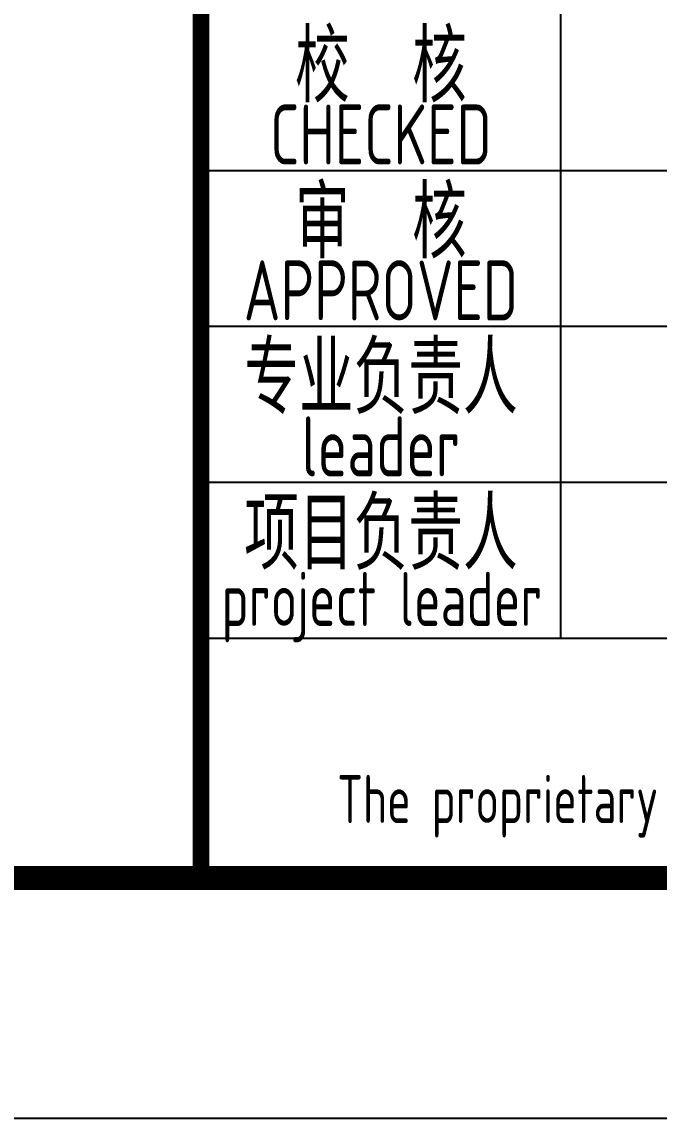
# Model space of a CAD drawing. Extents: x 4830845 to 5141198, y -443067 to -268177.
# Drawn here: x 5099869 to 5102526, y -422737 to -418169 of the extents above; entities that cross this region are included whole.
import ezdxf
from ezdxf.enums import TextEntityAlignment as Align

# ---------------------------------------------------------------- set-up
doc = ezdxf.new("R2010")
doc.units = 0
doc.header["$LTSCALE"] = 1000
doc.header["$MEASUREMENT"] = 0
doc.layers.get('0').update_dxf_attribs({"linetype": 'CONTINUOUS'})
doc.layers.add('PUB_TITLE', color=4, linetype='CONTINUOUS')
doc.styles.add('AHD', font='sceie.shx', dxfattribs={"width": 0.7, "bigfont": 'sceic.shx'})

msp = doc.modelspace()

# ---------------------------------------------------------------- linework, layer by layer
for p, q in [((5102115.9, -420737.3), (5102115.9, -417487.3)), ((5100615.9, -418787.3), (5106115.9, -418787.3)), ((5100615.9, -419437.3), (5106115.9, -419437.3)), ((5100615.9, -420087.3), (5118615.9, -420087.3)), ((5100615.9, -420737.3), (5118615.9, -420737.3)), ((5100615.9, -421737.3), (5118615.9, -421737.3))]:
    msp.add_line(p, q)
at = {"const_width": 70}
msp.add_lwpolyline([(5100615.9, -415737.3), (5100615.9, -421737.3)], dxfattribs=at)
msp.add_lwpolyline([(5118615.9, -415737.3, 70, 70, 0), (5100615.9, -415737.3, 70, 70, 0), (5100615.9, -421737.3, 0, 0, 0)], format="xyseb")
at = {"layer": 'PUB_TITLE', "color": 4}
msp.add_lwpolyline([(5035515.9, -422737.3), (5119615.9, -422737.3), (5119615.9, -363337.3), (5035515.9, -363337.3)], close=True, dxfattribs=at)
at = {"layer": 'PUB_TITLE', "color": 4, "const_width": 100}
msp.add_lwpolyline([(5038015.9, -421737.3), (5118615.9, -421737.3), (5118615.9, -364337.3), (5038015.9, -364337.3)], close=True, dxfattribs=at)

# ---------------------------------------------------------------- texts
at = {"style": 'AHD', "width": 0.8}
for s, height, p in [('校  核', 300, (5101365.9, -418337.3)), ('校  核', 300, (5101365.9, -418337.3)), ('CHECKED', 250, (5101365.9, -418637.3)), ('CHECKED', 250, (5101365.9, -418637.3)), ('审  核', 300, (5101365.9, -418987.3)), ('审  核', 300, (5101365.9, -418987.3)), ('APPROVED', 250, (5101365.9, -419287.3)), ('APPROVED', 250, (5101365.9, -419287.3)), ('专业负责人', 300, (5101365.9, -419637.3)), ('leader', 250, (5101365.9, -419937.3)), ('项目负责人', 300, (5101365.9, -420287.3)), ('project leader', 225, (5101370, -420607.3)), ('The proprietary right of this document belongs to Anhui Huadong Chemical And Medical Engineering  Co.,Ltd.  and any replication or transfer to the 3rd. side is forbidden without its permission. ', 200, (5109615.9, -421437.3)), ('The proprietary right of this document belongs to Anhui Huadong Chemical And Medical Engineering  Co.,Ltd.  and any replication or transfer to the 3rd. side is forbidden without its permission. ', 200, (5109615.9, -421437.3))]:
    msp.add_text(s, height=height, dxfattribs=at).set_placement(p, align=Align.MIDDLE)

doc.saveas('drawing.dxf')
